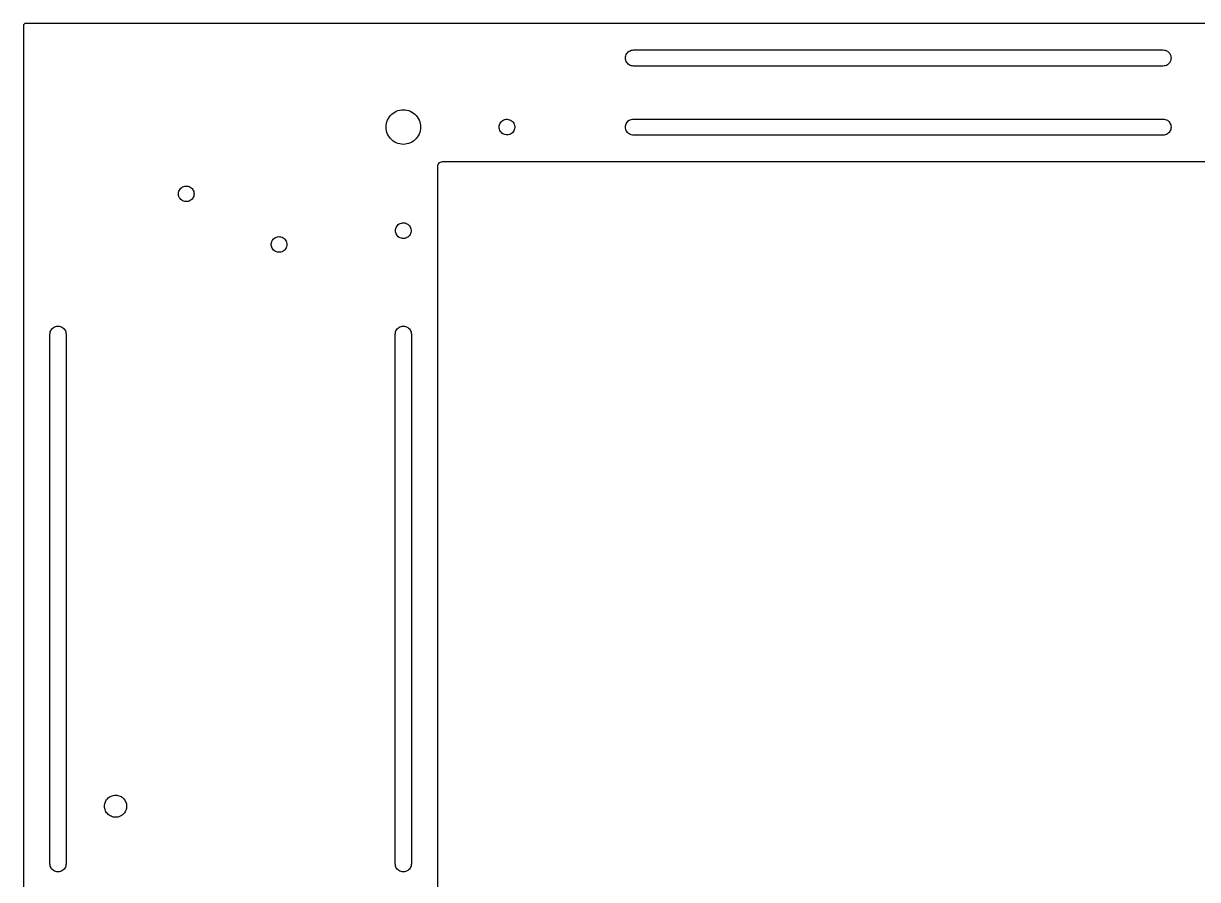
# Model space of a CAD drawing. Header units: metres. Extents: x -320 to 320, y -238 to 252.
# Drawn here: x -320 to -65, y 66.6 to 252.5 of the extents above; entities that cross this region are included whole.
import ezdxf

# ---------------------------------------------------------------- set-up
doc = ezdxf.new("R2010")
doc.units = ezdxf.units.M

msp = doc.modelspace()

# ---------------------------------------------------------------- linework, layer by layer
for p, q in [((-319.691, 252.462), (-319.854, 252.354)), ((-319.5, 252.5), (-319.691, 252.462)), ((319.5, 252.5), (-319.5, 252.5)), ((-319.962, 252.191), (-320, 252)), ((-320, 252), (-320, -237)), ((-319.854, 252.354), (-319.962, 252.191)), ((-189.25, 245), (-189.232, 245.249)), ((-189.232, 244.751), (-189.25, 245)), ((-189.232, 245.249), (-189.179, 245.493)), ((-189.179, 245.493), (-189.092, 245.727)), ((-189.092, 245.727), (-188.972, 245.946)), ((-188.972, 245.946), (-188.823, 246.146)), ((-188.823, 246.146), (-188.646, 246.323)), ((-188.646, 246.323), (-188.446, 246.472)), ((-188.446, 246.472), (-188.227, 246.592)), ((-188.227, 246.592), (-187.993, 246.679)), ((-187.993, 246.679), (-187.749, 246.732)), ((-187.749, 246.732), (-187.5, 246.75)), ((-187.5, 246.75), (-72.5, 246.75)), ((-72.5, 246.75), (-72.2509, 246.732)), ((-72.2509, 246.732), (-72.007, 246.679)), ((-72.007, 246.679), (-71.773, 246.592)), ((-71.773, 246.592), (-71.5539, 246.472)), ((-71.5539, 246.472), (-71.354, 246.323)), ((-71.354, 246.323), (-71.1774, 246.146)), ((-71.1774, 246.146), (-71.0278, 245.946)), ((-71.0278, 245.946), (-70.9081, 245.727)), ((-70.9081, 245.727), (-70.8209, 245.493)), ((-70.8209, 245.493), (-70.7678, 245.249)), ((-70.7678, 245.249), (-70.75, 245)), ((-70.75, 245), (-70.7678, 244.751)), ((-189.179, 244.507), (-189.232, 244.751)), ((-189.092, 244.273), (-189.179, 244.507)), ((-188.972, 244.054), (-189.092, 244.273)), ((-188.823, 243.854), (-188.972, 244.054)), ((-188.646, 243.677), (-188.823, 243.854)), ((-188.446, 243.528), (-188.646, 243.677)), ((-188.227, 243.408), (-188.446, 243.528)), ((-187.993, 243.321), (-188.227, 243.408)), ((-187.749, 243.268), (-187.993, 243.321)), ((-187.5, 243.25), (-187.749, 243.268)), ((-72.5, 243.25), (-187.5, 243.25)), ((-72.2509, 243.268), (-72.5, 243.25)), ((-72.007, 243.321), (-72.2509, 243.268)), ((-71.773, 243.408), (-72.007, 243.321)), ((-71.5539, 243.528), (-71.773, 243.408)), ((-71.354, 243.677), (-71.5539, 243.528)), ((-71.1774, 243.854), (-71.354, 243.677)), ((-71.0278, 244.054), (-71.1774, 243.854)), ((-70.9081, 244.273), (-71.0278, 244.054)), ((-70.8209, 244.507), (-70.9081, 244.273)), ((-70.7678, 244.751), (-70.8209, 244.507)), ((-240.748, 231.875), (-240.534, 232.204)), ((-240.534, 232.204), (-240.287, 232.509)), ((-240.287, 232.509), (-240.009, 232.787)), ((-240.009, 232.787), (-239.704, 233.034)), ((-239.704, 233.034), (-239.375, 233.248)), ((-239.375, 233.248), (-239.025, 233.426)), ((-239.025, 233.426), (-238.659, 233.566)), ((-238.659, 233.566), (-238.28, 233.668)), ((-238.28, 233.668), (-237.892, 233.729)), ((-237.892, 233.729), (-237.5, 233.75)), ((-237.5, 233.75), (-237.108, 233.729)), ((-237.108, 233.729), (-236.72, 233.668)), ((-236.72, 233.668), (-236.341, 233.566)), ((-236.341, 233.566), (-235.975, 233.426)), ((-235.975, 233.426), (-235.625, 233.248)), ((-235.625, 233.248), (-235.296, 233.034)), ((-235.296, 233.034), (-234.991, 232.787)), ((-234.991, 232.787), (-234.713, 232.509)), ((-234.713, 232.509), (-234.466, 232.204)), ((-234.466, 232.204), (-234.252, 231.875)), ((-241.25, 230), (-241.229, 230.392)), ((-241.229, 229.608), (-241.25, 230)), ((-241.229, 230.392), (-241.168, 230.78)), ((-241.168, 229.22), (-241.229, 229.608)), ((-241.168, 230.78), (-241.066, 231.159)), ((-241.066, 231.159), (-240.926, 231.525)), ((-240.926, 231.525), (-240.748, 231.875)), ((-234.252, 231.875), (-234.074, 231.525)), ((-234.074, 231.525), (-233.934, 231.159)), ((-233.934, 231.159), (-233.832, 230.78)), ((-233.832, 230.78), (-233.771, 230.392)), ((-233.771, 229.608), (-233.832, 229.22)), ((-233.771, 230.392), (-233.75, 230)), ((-233.75, 230), (-233.771, 229.608)), ((-216.7, 230), (-216.682, 230.248)), ((-216.682, 229.752), (-216.7, 230)), ((-216.682, 230.248), (-216.628, 230.49)), ((-216.628, 229.51), (-216.682, 229.752)), ((-216.628, 230.49), (-216.539, 230.722)), ((-216.539, 229.278), (-216.628, 229.51)), ((-216.539, 230.722), (-216.418, 230.938)), ((-216.418, 230.938), (-216.266, 231.134)), ((-216.266, 231.134), (-216.087, 231.307)), ((-216.087, 231.307), (-215.886, 231.451)), ((-215.886, 231.451), (-215.665, 231.565)), ((-215.665, 231.565), (-215.43, 231.645)), ((-215.43, 231.645), (-215.186, 231.69)), ((-215.186, 231.69), (-214.938, 231.699)), ((-214.938, 231.699), (-214.691, 231.672)), ((-214.691, 231.672), (-214.451, 231.609)), ((-214.451, 231.609), (-214.223, 231.512)), ((-214.223, 231.512), (-214.011, 231.383)), ((-214.011, 231.383), (-213.82, 231.224)), ((-213.82, 231.224), (-213.654, 231.039)), ((-213.654, 231.039), (-213.518, 230.832)), ((-213.518, 230.832), (-213.412, 230.607)), ((-213.412, 230.607), (-213.341, 230.37)), ((-213.341, 229.63), (-213.412, 229.393)), ((-213.341, 230.37), (-213.305, 230.124)), ((-213.305, 229.876), (-213.341, 229.63)), ((-213.305, 230.124), (-213.305, 229.876)), ((-189.25, 230), (-189.232, 230.249)), ((-189.232, 229.751), (-189.25, 230)), ((-189.232, 230.249), (-189.179, 230.493)), ((-189.179, 229.507), (-189.232, 229.751)), ((-189.179, 230.493), (-189.092, 230.727)), ((-189.092, 229.273), (-189.179, 229.507)), ((-189.092, 230.727), (-188.972, 230.946)), ((-188.972, 230.946), (-188.823, 231.146)), ((-188.823, 231.146), (-188.646, 231.323)), ((-188.646, 231.323), (-188.446, 231.472)), ((-188.446, 231.472), (-188.227, 231.592)), ((-188.227, 231.592), (-187.993, 231.679)), ((-187.993, 231.679), (-187.749, 231.732)), ((-187.749, 231.732), (-187.5, 231.75)), ((-187.5, 231.75), (-72.5, 231.75)), ((-72.5, 231.75), (-72.2509, 231.732)), ((-72.2509, 231.732), (-72.007, 231.679)), ((-72.007, 231.679), (-71.773, 231.592)), ((-71.773, 231.592), (-71.5539, 231.472)), ((-71.5539, 231.472), (-71.354, 231.323)), ((-71.354, 231.323), (-71.1774, 231.146)), ((-71.1774, 231.146), (-71.0278, 230.946)), ((-71.0278, 230.946), (-70.9081, 230.727)), ((-70.9081, 230.727), (-70.8209, 230.493)), ((-70.8209, 229.507), (-70.9081, 229.273)), ((-70.8209, 230.493), (-70.7678, 230.249)), ((-70.7678, 229.751), (-70.8209, 229.507)), ((-70.7678, 230.249), (-70.75, 230)), ((-70.75, 230), (-70.7678, 229.751)), ((-241.066, 228.841), (-241.168, 229.22)), ((-240.926, 228.475), (-241.066, 228.841)), ((-240.748, 228.125), (-240.926, 228.475)), ((-240.534, 227.796), (-240.748, 228.125)), ((-240.287, 227.491), (-240.534, 227.796)), ((-240.009, 227.213), (-240.287, 227.491)), ((-239.704, 226.966), (-240.009, 227.213)), ((-239.375, 226.752), (-239.704, 226.966)), ((-235.296, 226.966), (-235.625, 226.752)), ((-234.991, 227.213), (-235.296, 226.966)), ((-234.713, 227.491), (-234.991, 227.213)), ((-234.466, 227.796), (-234.713, 227.491)), ((-234.252, 228.125), (-234.466, 227.796)), ((-234.074, 228.475), (-234.252, 228.125)), ((-233.934, 228.841), (-234.074, 228.475)), ((-233.832, 229.22), (-233.934, 228.841)), ((-216.418, 229.062), (-216.539, 229.278)), ((-216.266, 228.866), (-216.418, 229.062)), ((-216.087, 228.693), (-216.266, 228.866)), ((-215.886, 228.549), (-216.087, 228.693)), ((-215.665, 228.435), (-215.886, 228.549)), ((-215.43, 228.355), (-215.665, 228.435)), ((-215.186, 228.31), (-215.43, 228.355)), ((-214.938, 228.301), (-215.186, 228.31)), ((-214.691, 228.328), (-214.938, 228.301)), ((-214.451, 228.391), (-214.691, 228.328)), ((-214.223, 228.488), (-214.451, 228.391)), ((-214.011, 228.617), (-214.223, 228.488)), ((-213.82, 228.776), (-214.011, 228.617)), ((-213.654, 228.961), (-213.82, 228.776)), ((-213.518, 229.168), (-213.654, 228.961)), ((-213.412, 229.393), (-213.518, 229.168)), ((-188.972, 229.054), (-189.092, 229.273)), ((-188.823, 228.854), (-188.972, 229.054)), ((-188.646, 228.677), (-188.823, 228.854)), ((-188.446, 228.528), (-188.646, 228.677)), ((-188.227, 228.408), (-188.446, 228.528)), ((-187.993, 228.321), (-188.227, 228.408)), ((-187.749, 228.268), (-187.993, 228.321)), ((-187.5, 228.25), (-187.749, 228.268)), ((-72.5, 228.25), (-187.5, 228.25)), ((-72.2509, 228.268), (-72.5, 228.25)), ((-72.007, 228.321), (-72.2509, 228.268)), ((-71.773, 228.408), (-72.007, 228.321)), ((-71.5539, 228.528), (-71.773, 228.408)), ((-71.354, 228.677), (-71.5539, 228.528)), ((-71.1774, 228.854), (-71.354, 228.677)), ((-71.0278, 229.054), (-71.1774, 228.854)), ((-70.9081, 229.273), (-71.0278, 229.054)), ((-239.025, 226.574), (-239.375, 226.752)), ((-238.659, 226.434), (-239.025, 226.574)), ((-238.28, 226.332), (-238.659, 226.434)), ((-237.892, 226.271), (-238.28, 226.332)), ((-237.5, 226.25), (-237.892, 226.271)), ((-237.108, 226.271), (-237.5, 226.25)), ((-236.72, 226.332), (-237.108, 226.271)), ((-236.341, 226.434), (-236.72, 226.332)), ((-235.975, 226.574), (-236.341, 226.434)), ((-235.625, 226.752), (-235.975, 226.574)), ((-229.975, 221.723), (-229.901, 221.934)), ((-229.901, 221.934), (-229.782, 222.123)), ((-229.782, 222.123), (-229.623, 222.282)), ((-229.623, 222.282), (-229.434, 222.401)), ((-229.434, 222.401), (-229.223, 222.475)), ((-229.223, 222.475), (-229, 222.5)), ((-229, 222.5), (229, 222.5)), ((-230, 221.5), (-229.975, 221.723)), ((-230, -221.5), (-230, 221.5)), ((-285.83, 216.724), (-285.639, 216.883)), ((-285.639, 216.883), (-285.427, 217.012)), ((-285.427, 217.012), (-285.199, 217.109)), ((-285.199, 217.109), (-284.959, 217.172)), ((-284.959, 217.172), (-284.712, 217.199)), ((-284.712, 217.199), (-284.464, 217.19)), ((-284.464, 217.19), (-284.22, 217.145)), ((-284.22, 217.145), (-283.985, 217.065)), ((-283.985, 217.065), (-283.764, 216.951)), ((-283.764, 216.951), (-283.563, 216.807)), ((-283.563, 216.807), (-283.384, 216.634)), ((-286.345, 215.624), (-286.309, 215.87)), ((-286.345, 215.376), (-286.345, 215.624)), ((-286.309, 215.13), (-286.345, 215.376)), ((-286.309, 215.87), (-286.238, 216.107)), ((-286.238, 214.893), (-286.309, 215.13)), ((-286.238, 216.107), (-286.132, 216.332)), ((-286.132, 214.668), (-286.238, 214.893)), ((-286.132, 216.332), (-285.996, 216.539)), ((-285.996, 214.461), (-286.132, 214.668)), ((-285.996, 216.539), (-285.83, 216.724)), ((-285.83, 214.276), (-285.996, 214.461)), ((-285.639, 214.117), (-285.83, 214.276)), ((-283.384, 214.366), (-283.563, 214.193)), ((-283.384, 216.634), (-283.232, 216.438)), ((-283.232, 214.562), (-283.384, 214.366)), ((-283.232, 216.438), (-283.111, 216.222)), ((-283.111, 214.778), (-283.232, 214.562)), ((-283.111, 216.222), (-283.022, 215.99)), ((-283.022, 215.01), (-283.111, 214.778)), ((-283.022, 215.99), (-282.968, 215.748)), ((-282.968, 215.252), (-283.022, 215.01)), ((-282.968, 215.748), (-282.95, 215.5)), ((-282.95, 215.5), (-282.968, 215.252)), ((-285.427, 213.988), (-285.639, 214.117)), ((-285.199, 213.891), (-285.427, 213.988)), ((-284.959, 213.828), (-285.199, 213.891)), ((-284.712, 213.801), (-284.959, 213.828)), ((-284.464, 213.81), (-284.712, 213.801)), ((-284.22, 213.855), (-284.464, 213.81)), ((-283.985, 213.935), (-284.22, 213.855)), ((-283.764, 214.049), (-283.985, 213.935)), ((-283.563, 214.193), (-283.764, 214.049)), ((-238.165, 209.065), (-237.93, 209.145)), ((-237.93, 209.145), (-237.686, 209.19)), ((-237.686, 209.19), (-237.438, 209.199)), ((-237.438, 209.199), (-237.191, 209.172)), ((-237.191, 209.172), (-236.951, 209.109)), ((-236.951, 209.109), (-236.723, 209.012)), ((-239.2, 207.5), (-239.182, 207.748)), ((-239.182, 207.252), (-239.2, 207.5)), ((-239.182, 207.748), (-239.128, 207.99)), ((-239.128, 207.01), (-239.182, 207.252)), ((-239.128, 207.99), (-239.039, 208.222)), ((-239.039, 206.778), (-239.128, 207.01)), ((-239.039, 208.222), (-238.918, 208.438)), ((-238.918, 206.562), (-239.039, 206.778)), ((-238.918, 208.438), (-238.766, 208.634)), ((-238.766, 206.366), (-238.918, 206.562)), ((-238.766, 208.634), (-238.587, 208.807)), ((-238.587, 208.807), (-238.386, 208.951)), ((-238.386, 208.951), (-238.165, 209.065)), ((-236.723, 209.012), (-236.511, 208.883)), ((-236.511, 208.883), (-236.32, 208.724)), ((-236.32, 208.724), (-236.154, 208.539)), ((-236.154, 208.539), (-236.018, 208.332)), ((-236.018, 206.668), (-236.154, 206.461)), ((-236.018, 208.332), (-235.912, 208.107)), ((-235.912, 206.893), (-236.018, 206.668)), ((-235.912, 208.107), (-235.841, 207.87)), ((-235.841, 207.13), (-235.912, 206.893)), ((-235.841, 207.87), (-235.805, 207.624)), ((-235.805, 207.376), (-235.841, 207.13)), ((-235.805, 207.624), (-235.805, 207.376)), ((-266.195, 204.624), (-266.159, 204.87)), ((-266.195, 204.376), (-266.195, 204.624)), ((-266.159, 204.13), (-266.195, 204.376)), ((-266.159, 204.87), (-266.088, 205.107)), ((-266.088, 203.893), (-266.159, 204.13)), ((-266.088, 205.107), (-265.982, 205.332)), ((-265.982, 205.332), (-265.846, 205.539)), ((-265.846, 205.539), (-265.68, 205.724)), ((-265.68, 205.724), (-265.489, 205.883)), ((-265.489, 205.883), (-265.277, 206.012)), ((-265.277, 206.012), (-265.049, 206.109)), ((-265.049, 206.109), (-264.809, 206.172)), ((-264.809, 206.172), (-264.562, 206.199)), ((-264.562, 206.199), (-264.314, 206.19)), ((-264.314, 206.19), (-264.07, 206.145)), ((-264.07, 206.145), (-263.835, 206.065)), ((-263.835, 206.065), (-263.614, 205.951)), ((-263.614, 205.951), (-263.413, 205.807)), ((-263.413, 205.807), (-263.234, 205.634)), ((-263.234, 205.634), (-263.082, 205.438)), ((-263.082, 205.438), (-262.961, 205.222)), ((-262.961, 205.222), (-262.872, 204.99)), ((-262.872, 204.01), (-262.961, 203.778)), ((-262.872, 204.99), (-262.818, 204.748)), ((-262.818, 204.252), (-262.872, 204.01)), ((-262.818, 204.748), (-262.8, 204.5)), ((-262.8, 204.5), (-262.818, 204.252)), ((-238.587, 206.193), (-238.766, 206.366)), ((-238.386, 206.049), (-238.587, 206.193)), ((-238.165, 205.935), (-238.386, 206.049)), ((-237.93, 205.855), (-238.165, 205.935)), ((-237.686, 205.81), (-237.93, 205.855)), ((-237.438, 205.801), (-237.686, 205.81)), ((-237.191, 205.828), (-237.438, 205.801)), ((-236.951, 205.891), (-237.191, 205.828)), ((-236.723, 205.988), (-236.951, 205.891)), ((-236.511, 206.117), (-236.723, 205.988)), ((-236.32, 206.276), (-236.511, 206.117)), ((-236.154, 206.461), (-236.32, 206.276)), ((-265.982, 203.668), (-266.088, 203.893)), ((-265.846, 203.461), (-265.982, 203.668)), ((-265.68, 203.276), (-265.846, 203.461)), ((-265.489, 203.117), (-265.68, 203.276)), ((-265.277, 202.988), (-265.489, 203.117)), ((-265.049, 202.891), (-265.277, 202.988)), ((-264.809, 202.828), (-265.049, 202.891)), ((-264.562, 202.801), (-264.809, 202.828)), ((-264.314, 202.81), (-264.562, 202.801)), ((-264.07, 202.855), (-264.314, 202.81)), ((-263.835, 202.935), (-264.07, 202.855)), ((-263.614, 203.049), (-263.835, 202.935)), ((-263.413, 203.193), (-263.614, 203.049)), ((-263.234, 203.366), (-263.413, 203.193)), ((-263.082, 203.562), (-263.234, 203.366)), ((-262.961, 203.778), (-263.082, 203.562)), ((-313.823, 186.146), (-313.646, 186.323)), ((-313.646, 186.323), (-313.446, 186.472)), ((-313.446, 186.472), (-313.227, 186.592)), ((-313.227, 186.592), (-312.993, 186.679)), ((-312.993, 186.679), (-312.749, 186.732)), ((-312.749, 186.732), (-312.5, 186.75)), ((-312.5, 186.75), (-312.251, 186.732)), ((-312.251, 186.732), (-312.007, 186.679)), ((-312.007, 186.679), (-311.773, 186.592)), ((-311.773, 186.592), (-311.554, 186.472)), ((-311.554, 186.472), (-311.354, 186.323)), ((-311.354, 186.323), (-311.177, 186.146)), ((-238.823, 186.146), (-238.646, 186.323)), ((-238.646, 186.323), (-238.446, 186.472)), ((-238.446, 186.472), (-238.227, 186.592)), ((-238.227, 186.592), (-237.993, 186.679)), ((-237.993, 186.679), (-237.749, 186.732)), ((-237.749, 186.732), (-237.5, 186.75)), ((-237.5, 186.75), (-237.251, 186.732)), ((-237.251, 186.732), (-237.007, 186.679)), ((-237.007, 186.679), (-236.773, 186.592)), ((-236.773, 186.592), (-236.554, 186.472)), ((-236.554, 186.472), (-236.354, 186.323)), ((-236.354, 186.323), (-236.177, 186.146)), ((-314.25, 185), (-314.232, 185.249)), ((-314.25, 70), (-314.25, 185)), ((-314.232, 185.249), (-314.179, 185.493)), ((-314.179, 185.493), (-314.092, 185.727)), ((-314.092, 185.727), (-313.972, 185.946)), ((-313.972, 185.946), (-313.823, 186.146)), ((-311.177, 186.146), (-311.028, 185.946)), ((-311.028, 185.946), (-310.908, 185.727)), ((-310.908, 185.727), (-310.821, 185.493)), ((-310.821, 185.493), (-310.768, 185.249)), ((-310.768, 185.249), (-310.75, 185)), ((-310.75, 185), (-310.75, 70)), ((-239.25, 185), (-239.232, 185.249)), ((-239.25, 70), (-239.25, 185)), ((-239.232, 185.249), (-239.179, 185.493)), ((-239.179, 185.493), (-239.092, 185.727)), ((-239.092, 185.727), (-238.972, 185.946)), ((-238.972, 185.946), (-238.823, 186.146)), ((-236.177, 186.146), (-236.028, 185.946)), ((-236.028, 185.946), (-235.908, 185.727)), ((-235.908, 185.727), (-235.821, 185.493)), ((-235.821, 185.493), (-235.768, 185.249)), ((-235.768, 185.249), (-235.75, 185)), ((-235.75, 185), (-235.75, 70)), ((-301.784, 84.1059), (-301.606, 84.2835)), ((-301.606, 84.2835), (-301.411, 84.4416)), ((-301.411, 84.4416), (-301.2, 84.5785)), ((-301.2, 84.5785), (-300.976, 84.6925)), ((-300.976, 84.6925), (-300.742, 84.7825)), ((-300.742, 84.7825), (-300.499, 84.8475)), ((-300.499, 84.8475), (-300.251, 84.8869)), ((-300.251, 84.8869), (-300, 84.9)), ((-300, 84.9), (-299.749, 84.8869)), ((-299.749, 84.8869), (-299.501, 84.8475)), ((-299.501, 84.8475), (-299.258, 84.7825)), ((-299.258, 84.7825), (-299.024, 84.6925)), ((-299.024, 84.6925), (-298.8, 84.5785)), ((-298.8, 84.5785), (-298.589, 84.4416)), ((-298.589, 84.4416), (-298.394, 84.2835)), ((-298.394, 84.2835), (-298.216, 84.1059)), ((-302.4, 82.5), (-302.387, 82.7509)), ((-302.387, 82.2491), (-302.4, 82.5)), ((-302.387, 82.7509), (-302.348, 82.999)), ((-302.348, 82.001), (-302.387, 82.2491)), ((-302.348, 82.999), (-302.283, 83.2416)), ((-302.283, 81.7584), (-302.348, 82.001)), ((-302.283, 83.2416), (-302.193, 83.4762)), ((-302.193, 81.5238), (-302.283, 81.7584)), ((-302.193, 83.4762), (-302.078, 83.7)), ((-302.078, 83.7), (-301.942, 83.9107)), ((-301.942, 83.9107), (-301.784, 84.1059)), ((-298.216, 84.1059), (-298.058, 83.9107)), ((-298.058, 83.9107), (-297.922, 83.7)), ((-297.922, 83.7), (-297.807, 83.4762)), ((-297.807, 83.4762), (-297.717, 83.2416)), ((-297.717, 81.7584), (-297.807, 81.5238)), ((-297.717, 83.2416), (-297.652, 82.999)), ((-297.652, 82.001), (-297.717, 81.7584)), ((-297.652, 82.999), (-297.613, 82.7509)), ((-297.613, 82.2491), (-297.652, 82.001)), ((-297.613, 82.7509), (-297.6, 82.5)), ((-297.6, 82.5), (-297.613, 82.2491)), ((-302.078, 81.3), (-302.193, 81.5238)), ((-301.942, 81.0893), (-302.078, 81.3)), ((-301.784, 80.8941), (-301.942, 81.0893)), ((-301.606, 80.7164), (-301.784, 80.8941)), ((-301.411, 80.5583), (-301.606, 80.7164)), ((-301.2, 80.4215), (-301.411, 80.5583)), ((-300.976, 80.3075), (-301.2, 80.4215)), ((-300.742, 80.2175), (-300.976, 80.3075)), ((-300.499, 80.1524), (-300.742, 80.2175)), ((-300.251, 80.1131), (-300.499, 80.1524)), ((-300, 80.1), (-300.251, 80.1131)), ((-299.749, 80.1131), (-300, 80.1)), ((-299.501, 80.1524), (-299.749, 80.1131)), ((-299.258, 80.2175), (-299.501, 80.1524)), ((-299.024, 80.3075), (-299.258, 80.2175)), ((-298.8, 80.4215), (-299.024, 80.3075)), ((-298.589, 80.5583), (-298.8, 80.4215)), ((-298.394, 80.7164), (-298.589, 80.5583)), ((-298.216, 80.8941), (-298.394, 80.7164)), ((-298.058, 81.0893), (-298.216, 80.8941)), ((-297.922, 81.3), (-298.058, 81.0893)), ((-297.807, 81.5238), (-297.922, 81.3)), ((-314.232, 69.7509), (-314.25, 70)), ((-314.179, 69.507), (-314.232, 69.7509)), ((-314.092, 69.273), (-314.179, 69.507)), ((-313.972, 69.0539), (-314.092, 69.273)), ((-313.823, 68.854), (-313.972, 69.0539)), ((-313.646, 68.6774), (-313.823, 68.854)), ((-311.177, 68.854), (-311.354, 68.6774)), ((-311.028, 69.0539), (-311.177, 68.854)), ((-310.908, 69.273), (-311.028, 69.0539)), ((-310.821, 69.507), (-310.908, 69.273)), ((-310.768, 69.7509), (-310.821, 69.507)), ((-310.75, 70), (-310.768, 69.7509)), ((-239.232, 69.7509), (-239.25, 70)), ((-239.179, 69.507), (-239.232, 69.7509)), ((-239.092, 69.273), (-239.179, 69.507)), ((-238.972, 69.0539), (-239.092, 69.273)), ((-238.823, 68.854), (-238.972, 69.0539)), ((-238.646, 68.6774), (-238.823, 68.854)), ((-236.177, 68.854), (-236.354, 68.6774)), ((-236.028, 69.0539), (-236.177, 68.854)), ((-235.908, 69.273), (-236.028, 69.0539)), ((-235.821, 69.507), (-235.908, 69.273)), ((-235.768, 69.7509), (-235.821, 69.507)), ((-235.75, 70), (-235.768, 69.7509)), ((-313.446, 68.5278), (-313.646, 68.6774)), ((-313.227, 68.4081), (-313.446, 68.5278)), ((-312.993, 68.3209), (-313.227, 68.4081)), ((-312.749, 68.2678), (-312.993, 68.3209)), ((-312.5, 68.25), (-312.749, 68.2678)), ((-312.251, 68.2678), (-312.5, 68.25)), ((-312.007, 68.3209), (-312.251, 68.2678)), ((-311.773, 68.4081), (-312.007, 68.3209)), ((-311.554, 68.5278), (-311.773, 68.4081)), ((-311.354, 68.6774), (-311.554, 68.5278)), ((-238.446, 68.5278), (-238.646, 68.6774)), ((-238.227, 68.4081), (-238.446, 68.5278)), ((-237.993, 68.3209), (-238.227, 68.4081)), ((-237.749, 68.2678), (-237.993, 68.3209)), ((-237.5, 68.25), (-237.749, 68.2678)), ((-237.251, 68.2678), (-237.5, 68.25)), ((-237.007, 68.3209), (-237.251, 68.2678)), ((-236.773, 68.4081), (-237.007, 68.3209)), ((-236.554, 68.5278), (-236.773, 68.4081)), ((-236.354, 68.6774), (-236.554, 68.5278))]:
    msp.add_line(p, q)

doc.saveas('drawing.dxf')
